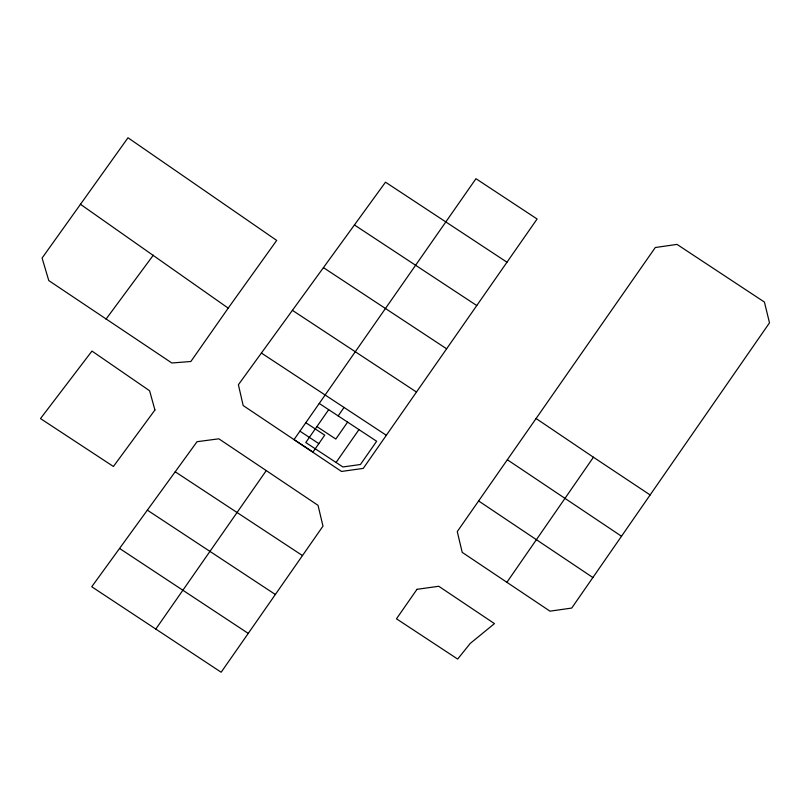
<?xml version="1.0" encoding="UTF-8"?>
<svg xmlns="http://www.w3.org/2000/svg" width="810" height="810" viewBox="0 0 810 810"><rect width="100%" height="100%" fill="white"/><g stroke="black" fill="none" stroke-linecap="round" stroke-linejoin="round"><path stroke-width="1.21" d="M650.126 494.95L571.718 608.067L549.98 611.165L462.216 552.369L457.265 531.583L655.28 247.526L677.018 244.397L764.417 302.059L769.5 322.836L650.126 494.95L593.436 457.235L506.898 582.309M155.692 629.238L266.267 470.6L318.036 505.349L322.988 526.135L248.245 633.4L221.16 672.229L91.743 586.754L197.043 441.703L218.842 438.817L266.267 470.6M328.688 409.668L305.785 442.533L342.893 466.965L360.45 464.494L376.65 441.248L319.231 403.441M338.155 415.905L344.048 407.45M347.611 422.121L335.826 439.04L316.902 426.576M336.069 462.469L358.962 429.604M305.805 422.699L324.729 435.162L312.954 452.071L294.02 439.607L475.966 178.696L537.101 219.004L363.255 468.393L341.506 471.45L243.172 405.547L238.393 384.72L385.499 182.179L506.969 262.207M228.207 308.134L190.866 361.493L171.841 362.991L48.782 280.584L42.09 258.046L128 137.771L276.696 240.418L228.207 308.134L80.342 204.211M105.989 319.191L153.303 255.19M476.756 305.542L354.436 224.967M446.614 348.796L323.443 267.634M416.482 392.05L292.42 310.341M261.397 353.049L386.35 435.294M299.913 431.153L318.836 443.617M175.193 471.774L302.464 555.569M147.349 510.148L275.329 594.479M119.546 548.431L248.245 633.4M621.523 536.26L507.333 459.736M592.9 577.54L478.619 500.965M536.078 418.507L593.436 457.235M416.998 589.326L396.475 618.799L457.66 659.067L470.225 643.434L494.464 623.609L438.736 586.268L416.998 589.326M154.933 410.002L113.42 466.479L40.5 418.578L91.965 351.074L149.597 390.764L154.933 410.002"/></g></svg>
